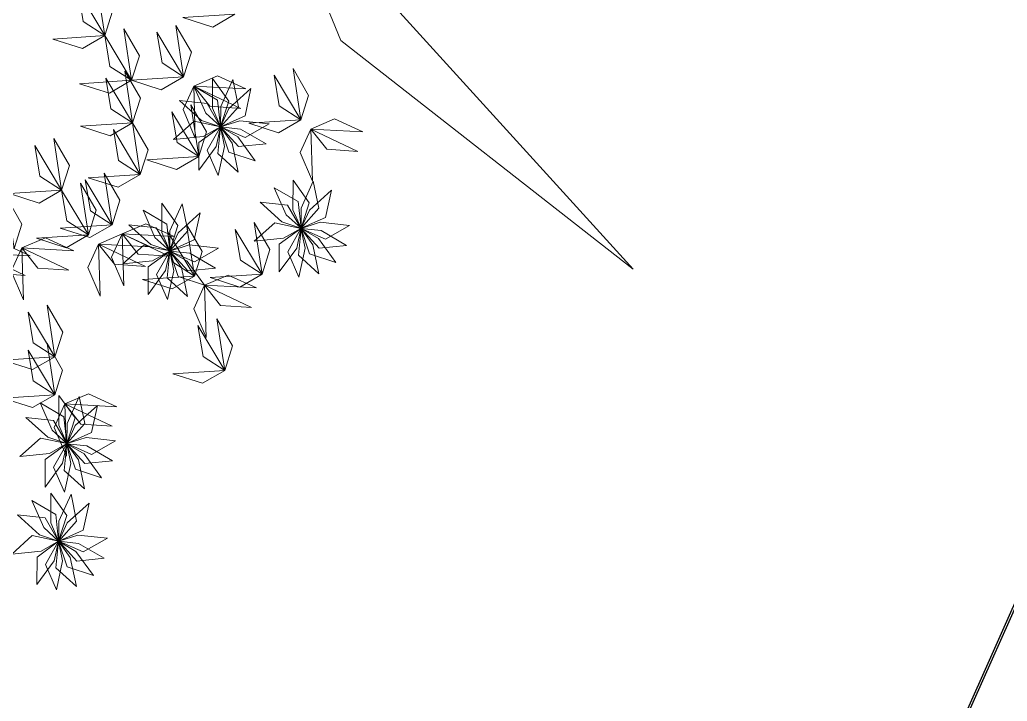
# Model space of a CAD drawing. Header units: inches. Extents: x -173 to 14008, y -3334 to 10368.
# Drawn here: x 6720.6 to 6834.2, y 7807.8 to 7886.2 of the extents above; entities that cross this region are included whole.
import ezdxf

# ---------------------------------------------------------------- set-up
doc = ezdxf.new("R2010")
doc.units = ezdxf.units.IN
doc.header["$MEASUREMENT"] = 0
doc.layers.add('ARREDAMENTO', color=8, linetype='Continuous', lineweight=18)

msp = doc.modelspace()

# ---------------------------------------------------------------- linework, layer by layer
for points in [[(5164.41, 8984.17), (4351.24, 7156.95), (6178.47, 6343.78), (6991.64, 8171)], [(5164.71, 8984.04), (4351.24, 7156.95), (6178.33, 6343.48), (6991.81, 8170.57)]]:
    msp.add_lwpolyline(points, close=True)
at = {"layer": 'ARREDAMENTO', "linetype": 'Continuous', "lineweight": 0}
msp.add_lwpolyline([(6739.04, 7989.53), (6743, 7965.04), (6736.64, 7942.45), (6745.13, 7914.11), (6757.5, 7883.85), (6791.13, 7857.55), (6761.99, 7889.67), (6748.34, 7917.35), (6742.45, 7941.18), (6750.16, 7947.01), (6789.55, 7932.34), (6816.68, 7918.9), (6834.12, 7911.87), (6803.74, 7931.74), (6783.72, 7940.05), (6752.08, 7950.89), (6746.26, 7955.38), (6749.44, 7968.29), (6744.22, 7983.74)], dxfattribs=at)
at = {"layer": 'ARREDAMENTO', "lineweight": 0}
for points in [[(6730.35, 7884.42), (6731.25, 7887.24), (6729.45, 7890.35), (6730.35, 7884.42)], [(6730.35, 7884.42), (6727.86, 7886.03), (6727.27, 7889.56), (6730.35, 7884.42)], [(6745.32, 7886.9), (6742.76, 7885.41), (6739.34, 7886.5), (6745.32, 7886.9)], [(6739.42, 7879.67), (6740.32, 7882.5), (6738.52, 7885.6), (6739.42, 7879.67)], [(6730.35, 7884.42), (6727.78, 7882.94), (6724.36, 7884.03), (6730.35, 7884.42)], [(6733.43, 7879.28), (6730.94, 7880.88), (6730.35, 7884.42), (6733.43, 7879.28)], [(6733.43, 7879.28), (6734.33, 7882.1), (6732.54, 7885.21), (6733.43, 7879.28)], [(6739.42, 7879.67), (6736.93, 7881.28), (6736.33, 7884.82), (6739.42, 7879.67)], [(6733.54, 7874.39), (6734.44, 7877.21), (6732.64, 7880.32), (6733.54, 7874.39)], [(6740.58, 7878.62), (6743.3, 7879.79), (6746.57, 7878.3), (6740.58, 7878.62)], [(6752.9, 7874.72), (6750.41, 7876.33), (6749.82, 7879.87), (6752.9, 7874.72)], [(6752.9, 7874.72), (6753.8, 7877.55), (6752.01, 7880.65), (6752.9, 7874.72)], [(6733.43, 7879.28), (6730.87, 7877.79), (6727.45, 7878.88), (6733.43, 7879.28)], [(6733.54, 7874.39), (6731.04, 7875.99), (6730.45, 7879.53), (6733.54, 7874.39)], [(6739.42, 7879.67), (6736.85, 7878.19), (6733.43, 7879.28), (6739.42, 7879.67)], [(6740.58, 7878.62), (6739.35, 7875.92), (6740.76, 7872.62), (6740.58, 7878.62)], [(6740.58, 7878.62), (6741.96, 7875.5), (6743.66, 7873.95), (6743.33, 7877.01), (6740.58, 7878.62)], [(6740.58, 7878.62), (6742.42, 7876.29), (6746, 7876.04), (6740.58, 7878.62)], [(6742.75, 7879.47), (6742.74, 7876.06), (6743.67, 7873.95), (6744.61, 7876.88), (6742.75, 7879.47)], [(6745.08, 7879.36), (6743.68, 7876.25), (6743.67, 7873.94), (6745.72, 7876.24), (6745.08, 7879.36)], [(6747.16, 7878.32), (6744.62, 7876.04), (6743.67, 7873.94), (6746.48, 7875.21), (6747.16, 7878.32)], [(6738.94, 7876.96), (6741.47, 7874.67), (6743.66, 7873.94), (6742.11, 7876.61), (6738.94, 7876.96)], [(6741.16, 7870.52), (6742.06, 7873.34), (6740.26, 7876.45), (6741.16, 7870.52)], [(6741.16, 7870.52), (6738.67, 7872.12), (6738.08, 7875.66), (6741.16, 7870.52)], [(6733.54, 7874.39), (6730.97, 7872.9), (6727.55, 7873.99), (6733.54, 7874.39)], [(6734.43, 7868.45), (6735.33, 7871.28), (6733.54, 7874.39), (6734.43, 7868.45)], [(6738.26, 7872.45), (6741.65, 7872.8), (6743.65, 7873.94), (6740.63, 7874.57), (6738.26, 7872.45)], [(6749.26, 7874.27), (6745.87, 7874.63), (6743.67, 7873.93), (6746.49, 7872.69), (6749.26, 7874.27)], [(6752.9, 7874.72), (6750.34, 7873.24), (6746.92, 7874.33), (6752.9, 7874.72)], [(6754.06, 7873.67), (6756.79, 7874.84), (6760.05, 7873.35), (6754.06, 7873.67)], [(6734.43, 7868.45), (6731.94, 7870.06), (6731.35, 7873.6), (6734.43, 7868.45)], [(6741.15, 7868.93), (6743.16, 7871.68), (6743.66, 7873.93), (6741.17, 7872.11), (6741.15, 7868.93)], [(6743.41, 7868.34), (6744.12, 7871.67), (6743.66, 7873.93), (6742.13, 7871.25), (6743.41, 7868.34)], [(6745.71, 7868.72), (6745.01, 7872.05), (6743.66, 7873.93), (6743.35, 7870.86), (6745.71, 7868.72)], [(6747.65, 7870), (6745.66, 7872.76), (6743.67, 7873.93), (6744.63, 7871), (6747.65, 7870)], [(6748.91, 7871.96), (6745.96, 7873.67), (6743.67, 7873.93), (6745.74, 7871.65), (6748.91, 7871.96)], [(6754.06, 7873.67), (6752.83, 7870.97), (6754.25, 7867.67), (6754.06, 7873.67)], [(6754.06, 7873.67), (6755.9, 7871.34), (6759.48, 7871.09), (6754.06, 7873.67)], [(6725.38, 7866.64), (6722.89, 7868.24), (6722.29, 7871.78), (6725.38, 7866.64)], [(6725.38, 7866.64), (6726.28, 7869.46), (6724.48, 7872.57), (6725.38, 7866.64)], [(6741.16, 7870.52), (6738.59, 7869.03), (6735.18, 7870.12), (6741.16, 7870.52)], [(6734.43, 7868.45), (6731.87, 7866.97), (6728.45, 7868.06), (6734.43, 7868.45)], [(6731.19, 7862.66), (6732.09, 7865.49), (6730.29, 7868.59), (6731.19, 7862.66)], [(6728.46, 7861.5), (6729.36, 7864.32), (6727.57, 7867.43), (6728.46, 7861.5)], [(6731.19, 7862.66), (6728.69, 7864.27), (6728.1, 7867.81), (6731.19, 7862.66)], [(6752.01, 7867.77), (6752, 7864.36), (6752.93, 7862.25), (6753.87, 7865.19), (6752.01, 7867.77)], [(6754.34, 7867.67), (6752.95, 7864.56), (6752.93, 7862.25), (6754.99, 7864.55), (6754.34, 7867.67)], [(6725.38, 7866.64), (6722.81, 7865.16), (6719.39, 7866.25), (6725.38, 7866.64)], [(6728.46, 7861.5), (6725.97, 7863.1), (6725.38, 7866.64), (6728.46, 7861.5)], [(6749.84, 7866.92), (6751.22, 7863.81), (6752.93, 7862.25), (6752.59, 7865.32), (6749.84, 7866.92)], [(6756.43, 7866.62), (6753.89, 7864.35), (6752.93, 7862.25), (6755.75, 7863.51), (6756.43, 7866.62)], [(6719.92, 7859.92), (6720.82, 7862.74), (6719.02, 7865.85), (6719.92, 7859.92)], [(6736.92, 7865.16), (6736.91, 7861.76), (6737.83, 7859.64), (6738.77, 7862.58), (6736.92, 7865.16)], [(6739.25, 7865.06), (6737.85, 7861.95), (6737.84, 7859.64), (6739.89, 7861.94), (6739.25, 7865.06)], [(6748.21, 7865.26), (6750.73, 7862.98), (6752.92, 7862.25), (6751.37, 7864.92), (6748.21, 7865.26)], [(6734.75, 7864.32), (6736.12, 7861.2), (6737.83, 7859.64), (6737.49, 7862.71), (6734.75, 7864.32)], [(6741.33, 7864.01), (6738.79, 7861.74), (6737.84, 7859.64), (6740.65, 7860.91), (6741.33, 7864.01)], [(6732.35, 7861.61), (6735.07, 7862.78), (6738.34, 7861.29), (6732.35, 7861.61)], [(6747.52, 7860.76), (6750.91, 7861.1), (6752.92, 7862.24), (6749.9, 7862.87), (6747.52, 7860.76)], [(6748.44, 7856.97), (6749.34, 7859.8), (6747.54, 7862.9), (6748.44, 7856.97)], [(6758.52, 7862.57), (6755.13, 7862.94), (6752.93, 7862.24), (6755.76, 7861), (6758.52, 7862.57)], [(6731.19, 7862.66), (6728.62, 7861.18), (6725.2, 7862.27), (6731.19, 7862.66)], [(6729.62, 7860.44), (6732.35, 7861.61), (6735.61, 7860.12), (6729.62, 7860.44)], [(6732.35, 7861.61), (6731.12, 7858.91), (6732.53, 7855.62), (6732.35, 7861.61)], [(6732.35, 7861.61), (6734.19, 7859.28), (6737.76, 7859.04), (6732.35, 7861.61)], [(6733.11, 7862.66), (6735.64, 7860.37), (6737.83, 7859.64), (6736.27, 7862.31), (6733.11, 7862.66)], [(6740.66, 7856.75), (6738.17, 7858.36), (6737.58, 7861.9), (6740.66, 7856.75)], [(6740.66, 7856.75), (6741.56, 7859.58), (6739.76, 7862.68), (6740.66, 7856.75)], [(6748.44, 7856.97), (6745.95, 7858.58), (6745.36, 7862.12), (6748.44, 7856.97)], [(6750.42, 7857.23), (6752.43, 7859.98), (6752.92, 7862.24), (6750.43, 7860.41), (6750.42, 7857.23)], [(6752.67, 7856.64), (6753.39, 7859.98), (6752.92, 7862.23), (6751.39, 7859.56), (6752.67, 7856.64)], [(6754.97, 7857.02), (6754.27, 7860.36), (6752.93, 7862.23), (6752.62, 7859.16), (6754.97, 7857.02)], [(6758.17, 7860.27), (6755.23, 7861.98), (6752.93, 7862.24), (6755.01, 7859.95), (6758.17, 7860.27)], [(6756.92, 7858.31), (6754.92, 7861.07), (6752.93, 7862.23), (6753.9, 7859.3), (6756.92, 7858.31)], [(6715.79, 7859.39), (6718.51, 7860.56), (6721.78, 7859.07), (6715.79, 7859.39)], [(6720.8, 7859.99), (6723.52, 7861.16), (6726.79, 7859.67), (6720.8, 7859.99)], [(6728.46, 7861.5), (6725.9, 7860.01), (6722.48, 7861.1), (6728.46, 7861.5)], [(6729.62, 7860.44), (6728.39, 7857.75), (6729.81, 7854.45), (6729.62, 7860.44)], [(6729.62, 7860.44), (6731.46, 7858.12), (6735.04, 7857.87), (6729.62, 7860.44)], [(6715.79, 7859.39), (6717.62, 7857.07), (6721.2, 7856.82), (6715.79, 7859.39)], [(6720.8, 7859.99), (6719.57, 7857.3), (6720.98, 7854), (6720.8, 7859.99)], [(6720.8, 7859.99), (6722.63, 7857.67), (6726.21, 7857.42), (6720.8, 7859.99)], [(6732.43, 7858.15), (6735.82, 7858.5), (6737.82, 7859.64), (6734.8, 7860.27), (6732.43, 7858.15)], [(6735.32, 7854.62), (6737.33, 7857.38), (6737.82, 7859.63), (6735.34, 7857.81), (6735.32, 7854.62)], [(6737.57, 7854.04), (6738.29, 7857.37), (6737.83, 7859.63), (6736.3, 7856.95), (6737.57, 7854.04)], [(6739.87, 7854.42), (6739.17, 7857.75), (6737.83, 7859.63), (6737.52, 7856.56), (6739.87, 7854.42)], [(6741.82, 7855.7), (6739.82, 7858.46), (6737.83, 7859.63), (6738.8, 7856.7), (6741.82, 7855.7)], [(6743.43, 7859.97), (6740.04, 7860.33), (6737.84, 7859.63), (6740.66, 7858.39), (6743.43, 7859.97)], [(6743.08, 7857.66), (6740.13, 7859.37), (6737.84, 7859.63), (6739.91, 7857.34), (6743.08, 7857.66)], [(6740.66, 7856.75), (6738.09, 7855.27), (6734.67, 7856.36), (6740.66, 7856.75)], [(6741.82, 7855.7), (6744.54, 7856.87), (6747.81, 7855.38), (6741.82, 7855.7)], [(6748.44, 7856.97), (6745.88, 7855.49), (6742.46, 7856.58), (6748.44, 7856.97)], [(6741.82, 7855.7), (6740.59, 7853), (6742, 7849.7), (6741.82, 7855.7)], [(6741.82, 7855.7), (6743.66, 7853.37), (6747.24, 7853.12), (6741.82, 7855.7)], [(6724.61, 7847.47), (6722.11, 7849.07), (6721.52, 7852.61), (6724.61, 7847.47)], [(6724.61, 7847.47), (6725.51, 7850.29), (6723.71, 7853.4), (6724.61, 7847.47)], [(6744.15, 7845.9), (6745.05, 7848.73), (6743.25, 7851.83), (6744.15, 7845.9)], [(6744.15, 7845.9), (6741.66, 7847.51), (6741.06, 7851.05), (6744.15, 7845.9)], [(6724.6, 7843.09), (6722.11, 7844.7), (6721.52, 7848.24), (6724.6, 7843.09)], [(6724.6, 7843.09), (6725.5, 7845.92), (6723.71, 7849.02), (6724.6, 7843.09)], [(6724.61, 7847.47), (6722.04, 7845.99), (6718.62, 7847.08), (6724.61, 7847.47)], [(6744.15, 7845.9), (6741.58, 7844.42), (6738.16, 7845.51), (6744.15, 7845.9)], [(6724.6, 7843.09), (6722.04, 7841.61), (6718.62, 7842.7), (6724.6, 7843.09)], [(6725.07, 7843), (6725.07, 7839.59), (6725.99, 7837.48), (6726.93, 7840.42), (6725.07, 7843)], [(6725.76, 7842.04), (6728.49, 7843.21), (6731.75, 7841.72), (6725.76, 7842.04)], [(6727.4, 7842.89), (6726.01, 7839.78), (6725.99, 7837.48), (6728.05, 7839.78), (6727.4, 7842.89)], [(6722.9, 7842.15), (6724.28, 7839.03), (6725.99, 7837.48), (6725.65, 7840.54), (6722.9, 7842.15)], [(6725.76, 7842.04), (6724.53, 7839.34), (6725.95, 7836.04), (6725.76, 7842.04)], [(6725.76, 7842.04), (6727.6, 7839.71), (6731.18, 7839.46), (6725.76, 7842.04)], [(6729.49, 7841.85), (6726.95, 7839.57), (6726, 7837.47), (6728.81, 7838.74), (6729.49, 7841.85)], [(6721.27, 7840.49), (6723.79, 7838.2), (6725.98, 7837.48), (6724.43, 7840.14), (6721.27, 7840.49)], [(6720.58, 7835.98), (6723.97, 7836.33), (6725.98, 7837.47), (6722.96, 7838.1), (6720.58, 7835.98)], [(6731.58, 7837.8), (6728.19, 7838.16), (6726, 7837.47), (6728.82, 7836.22), (6731.58, 7837.8)], [(6723.48, 7832.46), (6725.49, 7835.21), (6725.98, 7837.46), (6723.49, 7835.64), (6723.48, 7832.46)], [(6725.73, 7831.87), (6726.45, 7835.2), (6725.98, 7837.46), (6724.45, 7834.78), (6725.73, 7831.87)], [(6728.03, 7832.25), (6727.33, 7835.59), (6725.99, 7837.46), (6725.68, 7834.39), (6728.03, 7832.25)], [(6729.98, 7833.53), (6727.98, 7836.3), (6725.99, 7837.46), (6726.96, 7834.53), (6729.98, 7833.53)], [(6731.23, 7835.5), (6728.29, 7837.21), (6725.99, 7837.46), (6728.07, 7835.18), (6731.23, 7835.5)], [(6721.96, 7830.93), (6723.33, 7827.81), (6725.04, 7826.26), (6724.7, 7829.32), (6721.96, 7830.93)], [(6724.13, 7831.78), (6724.12, 7828.37), (6725.04, 7826.26), (6725.98, 7829.19), (6724.13, 7831.78)], [(6726.46, 7831.67), (6725.06, 7828.56), (6725.05, 7826.25), (6727.1, 7828.55), (6726.46, 7831.67)], [(6728.54, 7830.63), (6726, 7828.35), (6725.05, 7826.25), (6727.86, 7827.52), (6728.54, 7830.63)], [(6720.32, 7829.27), (6722.85, 7826.98), (6725.04, 7826.26), (6723.48, 7828.92), (6720.32, 7829.27)], [(6719.64, 7824.76), (6723.03, 7825.11), (6725.03, 7826.25), (6722.01, 7826.88), (6719.64, 7824.76)], [(6730.64, 7826.58), (6727.25, 7826.94), (6725.05, 7826.24), (6727.87, 7825), (6730.64, 7826.58)], [(6722.53, 7821.24), (6724.54, 7823.99), (6725.03, 7826.24), (6722.55, 7824.42), (6722.53, 7821.24)], [(6724.78, 7820.65), (6725.5, 7823.98), (6725.04, 7826.24), (6723.51, 7823.56), (6724.78, 7820.65)], [(6727.08, 7821.03), (6726.38, 7824.36), (6725.04, 7826.24), (6724.73, 7823.17), (6727.08, 7821.03)], [(6729.03, 7822.31), (6727.03, 7825.07), (6725.04, 7826.24), (6726.01, 7823.31), (6729.03, 7822.31)], [(6730.29, 7824.27), (6727.34, 7825.99), (6725.05, 7826.24), (6727.12, 7823.96), (6730.29, 7824.27)]]:
    msp.add_lwpolyline(points, dxfattribs=at)

doc.saveas('drawing.dxf')
